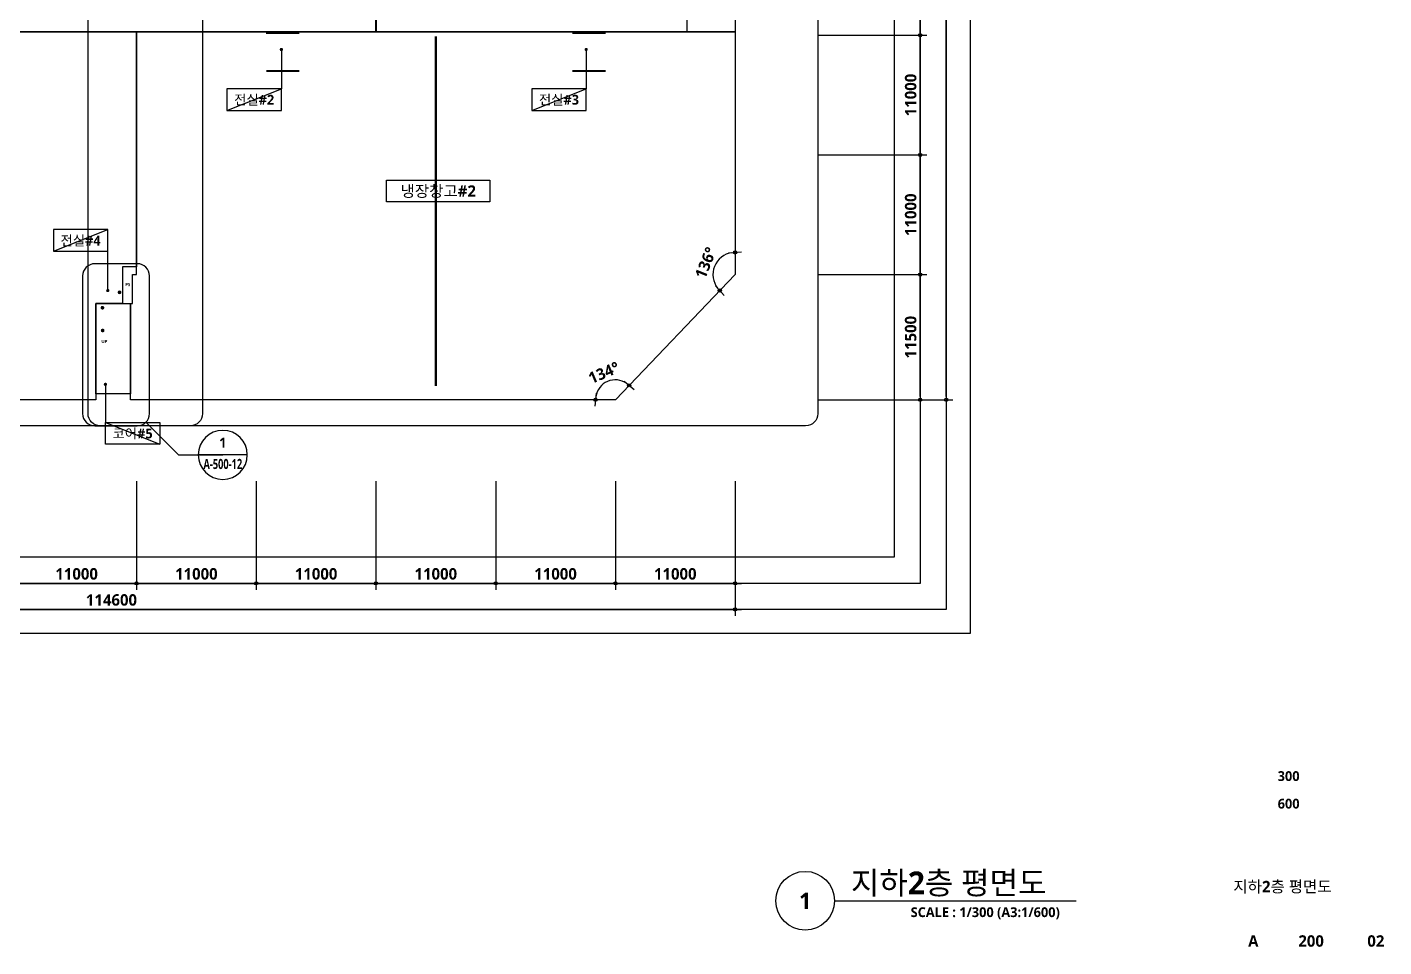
# Model space of a CAD drawing. Header units: millimetres. Extents: x 262941 to 188694772, y -170559 to 426415924.
# Drawn here: x 369335 to 493984, y -170559 to -86043 of the extents above; entities that cross this region are included whole.
import ezdxf
from ezdxf.enums import TextEntityAlignment as Align

# ---------------------------------------------------------------- set-up
doc = ezdxf.new("R2010")
doc.units = ezdxf.units.MM
doc.header["$LTSCALE"] = 400
doc.header["$MEASUREMENT"] = 0
doc.header["$PDSIZE"] = -10
doc.layers.get('0').update_dxf_attribs({"linetype": 'CONTINUOUS'})
doc.layers.get('Defpoints').update_dxf_attribs({"color": 153, "linetype": 'CONTINUOUS'})
for name, color, linetype in [('A-ANNO-GRA1', 7, 'CONTINUOUS'), ('A-ANNO-TEXT1', 7, 'CONTINUOUS'), ('A-ANNO-TEXT2', 3, 'CONTINUOUS'), ('A-ANNO-TITL', 7, 'CONTINUOUS'), ('A-FLOR-MARK-ARCH', 1, 'CONTINUOUS'), ('A-ST-AXIS-DIM', 7, 'CONTINUOUS'), ('AA-MKXS', 3, 'CONTINUOUS'), ('AA-MKXX', 3, 'CONTINUOUS'), ('AA-XXXX-TXT1', 2, 'CONTINUOUS'), ('heb', 240, 'CONTINUOUS')]:
    doc.layers.add(name, color=color, linetype=linetype)
doc.layers.add('Defpoint', color=161, linetype='CONTINUOUS', plot=False)
doc.layers.add('면적', color=210, linetype='CONTINUOUS', plot=False)
doc.styles.add('2020음성 1차', font='')
doc.styles.add('SAMOO', font='romans.shx', dxfattribs={"bigfont": 'whgtxt.shx'})
doc.styles.add('SH_대대리576', font='')
doc.styles.add('SH_진천_나눔', font='')
doc.styles.get('2020음성 1차').set_extended_font_data('NanumGothic', bold=True)
doc.styles.get('SH_대대리576').set_extended_font_data('NanumGothic', bold=True)
doc.styles.get('SH_진천_나눔').set_extended_font_data('NanumGothic', bold=True)
doc.dimstyles.new('SHP 600', dxfattribs={"dimscale": 300, "dimtxt": 3.5, "dimasz": 1, "dimexe": 2, "dimexo": 2, "dimgap": 1, "dimtad": 1, "dimdec": 0, "dimzin": 0, "dimdsep": 46, "dimtxsty": 'SH_대대리576', "dimblk": 'DIMDOT', "dimcen": 0.09, "dimclrt": 3, "dimadec": 0, "dimazin": 1, "dimtfac": 1, "dimtdec": 0, "dimtix": 1, "dimtmove": 2, "dimatfit": 0, "dimldrblk": 'DIMDOT', "dimfxl": 1, "dimtolj": 1, "dimtzin": 0, "dimarcsym": 0})

# ---------------------------------------------------------------- blocks, each defined once
blk = doc.blocks.new('DIMDOT')
at = {"color": 0}
blk.add_line((-2, 0), (2, 0), dxfattribs=at)
for radius in [0.5, 0.25]:
    blk.add_circle((0, 0), radius, dxfattribs=at)
blk = doc.blocks.new('*D259')
at = {"layer": 'A-ST-AXIS-DIM', "color": 0, "lineweight": -2, "transparency": 16777216}
for p, q in [((441982, -75784), (451982, -75784)), ((451382, -86484), (451382, -76084)), ((441982, -86784), (451982, -86784))]:
    blk.add_line(p, q, dxfattribs=at)
at = {"layer": 'Defpoints', "color": 0, "transparency": 16777216}
for p in [(441382, -75784), (451382, -75784), (441382, -86784)]:
    blk.add_point(p, dxfattribs=at)
at = {"layer": 'A-ST-AXIS-DIM', "color": 0, "lineweight": -2, "transparency": 16777216, "xscale": 300, "yscale": 300, "zscale": 300}
for p, rotation in [((451382, -75784), 90), ((451382, -86784), 270)]:
    blk.add_blockref('DIMDOT', p, dxfattribs=dict(at, rotation=rotation))
at = {"layer": 'A-ST-AXIS-DIM', "color": 3, "transparency": 16777216, "insert": (450515, -81284), "char_height": 1050, "attachment_point": 5, "rotation": 90, "style": 'SH_대대리576'}
blk.add_mtext('\\A1;11000', dxfattribs=at)
blk = doc.blocks.new('*D260')
at = {"layer": 'A-ST-AXIS-DIM', "color": 0, "lineweight": -2, "transparency": 16777216}
for p, q in [((441982, -86784), (451982, -86784)), ((451382, -97484), (451382, -87084)), ((441982, -97784), (451982, -97784))]:
    blk.add_line(p, q, dxfattribs=at)
at = {"layer": 'Defpoints', "color": 0, "transparency": 16777216}
for p in [(441382, -86784), (451382, -86784), (441382, -97784)]:
    blk.add_point(p, dxfattribs=at)
at = {"layer": 'A-ST-AXIS-DIM', "color": 0, "lineweight": -2, "transparency": 16777216, "xscale": 300, "yscale": 300, "zscale": 300}
for p, rotation in [((451382, -86784), 90), ((451382, -97784), 270)]:
    blk.add_blockref('DIMDOT', p, dxfattribs=dict(at, rotation=rotation))
at = {"layer": 'A-ST-AXIS-DIM', "color": 3, "transparency": 16777216, "insert": (450515, -92284), "char_height": 1050, "attachment_point": 5, "rotation": 90, "style": 'SH_대대리576'}
blk.add_mtext('\\A1;11000', dxfattribs=at)
blk = doc.blocks.new('*D261')
at = {"layer": 'A-ST-AXIS-DIM', "color": 0, "lineweight": -2, "transparency": 16777216}
for p, q in [((441982, -97784), (451982, -97784)), ((451382, -108484), (451382, -98084)), ((441982, -108784), (451982, -108784))]:
    blk.add_line(p, q, dxfattribs=at)
at = {"layer": 'Defpoints', "color": 0, "transparency": 16777216}
for p in [(441382, -97784), (451382, -97784), (441382, -108784)]:
    blk.add_point(p, dxfattribs=at)
at = {"layer": 'A-ST-AXIS-DIM', "color": 0, "lineweight": -2, "transparency": 16777216, "xscale": 300, "yscale": 300, "zscale": 300}
for p, rotation in [((451382, -97784), 90), ((451382, -108784), 270)]:
    blk.add_blockref('DIMDOT', p, dxfattribs=dict(at, rotation=rotation))
at = {"layer": 'A-ST-AXIS-DIM', "color": 3, "transparency": 16777216, "insert": (450515, -103284), "char_height": 1050, "attachment_point": 5, "rotation": 90, "style": 'SH_대대리576'}
blk.add_mtext('\\A1;11000', dxfattribs=at)
blk = doc.blocks.new('*D262')
at = {"layer": 'A-ST-AXIS-DIM', "color": 0, "lineweight": -2, "transparency": 16777216}
for p, q in [((441982, -108784), (451982, -108784)), ((451382, -119984), (451382, -109084)), ((441982, -120284), (451982, -120284))]:
    blk.add_line(p, q, dxfattribs=at)
at = {"layer": 'Defpoints', "color": 0, "transparency": 16777216}
for p in [(441382, -108784), (451382, -108784), (441382, -120284)]:
    blk.add_point(p, dxfattribs=at)
at = {"layer": 'A-ST-AXIS-DIM', "color": 0, "lineweight": -2, "transparency": 16777216, "xscale": 300, "yscale": 300, "zscale": 300}
for p, rotation in [((451382, -108784), 90), ((451382, -120284), 270)]:
    blk.add_blockref('DIMDOT', p, dxfattribs=dict(at, rotation=rotation))
at = {"layer": 'A-ST-AXIS-DIM', "color": 3, "transparency": 16777216, "insert": (450513, -114534), "char_height": 1050, "attachment_point": 5, "rotation": 90, "style": 'SH_대대리576'}
blk.add_mtext('\\A1;11500', dxfattribs=at)
blk = doc.blocks.new('*D263')
at = {"layer": 'A-ST-AXIS-DIM', "color": 0, "lineweight": -2, "transparency": 16777216}
for p, q in [((441982, -35484), (454382, -35484)), ((453782, -119984), (453782, -35784)), ((441982, -120284), (454382, -120284))]:
    blk.add_line(p, q, dxfattribs=at)
at = {"layer": 'Defpoints', "color": 0, "transparency": 16777216}
for p in [(441382, -35484), (453782, -35484), (441382, -120284)]:
    blk.add_point(p, dxfattribs=at)
at = {"layer": 'A-ST-AXIS-DIM', "color": 0, "lineweight": -2, "transparency": 16777216, "xscale": 300, "yscale": 300, "zscale": 300}
for p, rotation in [((453782, -35484), 90), ((453782, -120284), 270)]:
    blk.add_blockref('DIMDOT', p, dxfattribs=dict(at, rotation=rotation))
at = {"layer": 'A-ST-AXIS-DIM', "color": 3, "transparency": 16777216, "insert": (452911, -77884), "char_height": 1050, "attachment_point": 5, "rotation": 90, "style": 'SH_대대리576'}
blk.add_mtext('\\A1;84800', dxfattribs=at)
blk = doc.blocks.new('*D268')
at = {"layer": 'A-ST-AXIS-DIM', "color": 0, "lineweight": -2, "transparency": 16777216}
for p, q in [((368382, -127755), (368382, -137755)), ((379382, -127755), (379382, -137755)), ((368682, -137155), (379082, -137155))]:
    blk.add_line(p, q, dxfattribs=at)
at = {"layer": 'Defpoints', "color": 0, "transparency": 16777216}
for p in [(368382, -127155), (379382, -127155), (379382, -137155)]:
    blk.add_point(p, dxfattribs=at)
at = {"layer": 'A-ST-AXIS-DIM', "color": 0, "lineweight": -2, "transparency": 16777216, "xscale": 300, "yscale": 300, "zscale": 300, "rotation": 180}
blk.add_blockref('DIMDOT', (368382, -137155), dxfattribs=at)
at = {"layer": 'A-ST-AXIS-DIM', "color": 0, "lineweight": -2, "transparency": 16777216, "xscale": 300, "yscale": 300, "zscale": 300}
blk.add_blockref('DIMDOT', (379382, -137155), dxfattribs=at)
at = {"layer": 'A-ST-AXIS-DIM', "color": 3, "transparency": 16777216, "insert": (373882, -136288), "char_height": 1050, "attachment_point": 5, "style": 'SH_대대리576'}
blk.add_mtext('\\A1;11000', dxfattribs=at)
blk = doc.blocks.new('*D269')
at = {"layer": 'A-ST-AXIS-DIM', "color": 0, "lineweight": -2, "transparency": 16777216}
for p, q in [((379382, -127755), (379382, -137755)), ((390382, -127755), (390382, -137755)), ((379682, -137155), (390082, -137155))]:
    blk.add_line(p, q, dxfattribs=at)
at = {"layer": 'Defpoints', "color": 0, "transparency": 16777216}
for p in [(379382, -127155), (390382, -127155), (390382, -137155)]:
    blk.add_point(p, dxfattribs=at)
at = {"layer": 'A-ST-AXIS-DIM', "color": 0, "lineweight": -2, "transparency": 16777216, "xscale": 300, "yscale": 300, "zscale": 300, "rotation": 180}
blk.add_blockref('DIMDOT', (379382, -137155), dxfattribs=at)
at = {"layer": 'A-ST-AXIS-DIM', "color": 0, "lineweight": -2, "transparency": 16777216, "xscale": 300, "yscale": 300, "zscale": 300}
blk.add_blockref('DIMDOT', (390382, -137155), dxfattribs=at)
at = {"layer": 'A-ST-AXIS-DIM', "color": 3, "transparency": 16777216, "insert": (384882, -136288), "char_height": 1050, "attachment_point": 5, "style": 'SH_대대리576'}
blk.add_mtext('\\A1;11000', dxfattribs=at)
blk = doc.blocks.new('*D270')
at = {"layer": 'A-ST-AXIS-DIM', "color": 0, "lineweight": -2, "transparency": 16777216}
for p, q in [((390382, -127755), (390382, -137755)), ((401382, -127755), (401382, -137755)), ((390682, -137155), (401082, -137155))]:
    blk.add_line(p, q, dxfattribs=at)
at = {"layer": 'Defpoints', "color": 0, "transparency": 16777216}
for p in [(390382, -127155), (401382, -127155), (401382, -137155)]:
    blk.add_point(p, dxfattribs=at)
at = {"layer": 'A-ST-AXIS-DIM', "color": 0, "lineweight": -2, "transparency": 16777216, "xscale": 300, "yscale": 300, "zscale": 300, "rotation": 180}
blk.add_blockref('DIMDOT', (390382, -137155), dxfattribs=at)
at = {"layer": 'A-ST-AXIS-DIM', "color": 0, "lineweight": -2, "transparency": 16777216, "xscale": 300, "yscale": 300, "zscale": 300}
blk.add_blockref('DIMDOT', (401382, -137155), dxfattribs=at)
at = {"layer": 'A-ST-AXIS-DIM', "color": 3, "transparency": 16777216, "insert": (395882, -136288), "char_height": 1050, "attachment_point": 5, "style": 'SH_대대리576'}
blk.add_mtext('\\A1;11000', dxfattribs=at)
blk = doc.blocks.new('*D271')
at = {"layer": 'A-ST-AXIS-DIM', "color": 0, "lineweight": -2, "transparency": 16777216}
for p, q in [((401382, -127755), (401382, -137755)), ((412382, -127755), (412382, -137755)), ((401682, -137155), (412082, -137155))]:
    blk.add_line(p, q, dxfattribs=at)
at = {"layer": 'Defpoints', "color": 0, "transparency": 16777216}
for p in [(401382, -127155), (412382, -127155), (412382, -137155)]:
    blk.add_point(p, dxfattribs=at)
at = {"layer": 'A-ST-AXIS-DIM', "color": 0, "lineweight": -2, "transparency": 16777216, "xscale": 300, "yscale": 300, "zscale": 300, "rotation": 180}
blk.add_blockref('DIMDOT', (401382, -137155), dxfattribs=at)
at = {"layer": 'A-ST-AXIS-DIM', "color": 0, "lineweight": -2, "transparency": 16777216, "xscale": 300, "yscale": 300, "zscale": 300}
blk.add_blockref('DIMDOT', (412382, -137155), dxfattribs=at)
at = {"layer": 'A-ST-AXIS-DIM', "color": 3, "transparency": 16777216, "insert": (406882, -136288), "char_height": 1050, "attachment_point": 5, "style": 'SH_대대리576'}
blk.add_mtext('\\A1;11000', dxfattribs=at)
blk = doc.blocks.new('*D272')
at = {"layer": 'A-ST-AXIS-DIM', "color": 0, "lineweight": -2, "transparency": 16777216}
for p, q in [((412382, -127755), (412382, -137755)), ((423382, -127755), (423382, -137755)), ((412682, -137155), (423082, -137155))]:
    blk.add_line(p, q, dxfattribs=at)
at = {"layer": 'Defpoints', "color": 0, "transparency": 16777216}
for p in [(412382, -127155), (423382, -127155), (423382, -137155)]:
    blk.add_point(p, dxfattribs=at)
at = {"layer": 'A-ST-AXIS-DIM', "color": 0, "lineweight": -2, "transparency": 16777216, "xscale": 300, "yscale": 300, "zscale": 300, "rotation": 180}
blk.add_blockref('DIMDOT', (412382, -137155), dxfattribs=at)
at = {"layer": 'A-ST-AXIS-DIM', "color": 0, "lineweight": -2, "transparency": 16777216, "xscale": 300, "yscale": 300, "zscale": 300}
blk.add_blockref('DIMDOT', (423382, -137155), dxfattribs=at)
at = {"layer": 'A-ST-AXIS-DIM', "color": 3, "transparency": 16777216, "insert": (417882, -136288), "char_height": 1050, "attachment_point": 5, "style": 'SH_대대리576'}
blk.add_mtext('\\A1;11000', dxfattribs=at)
blk = doc.blocks.new('*D273')
at = {"layer": 'A-ST-AXIS-DIM', "color": 0, "lineweight": -2, "transparency": 16777216}
for p, q in [((423382, -127755), (423382, -137755)), ((434382, -127755), (434382, -137755)), ((423682, -137155), (434082, -137155))]:
    blk.add_line(p, q, dxfattribs=at)
at = {"layer": 'Defpoints', "color": 0, "transparency": 16777216}
for p in [(423382, -127155), (434382, -127155), (434382, -137155)]:
    blk.add_point(p, dxfattribs=at)
at = {"layer": 'A-ST-AXIS-DIM', "color": 0, "lineweight": -2, "transparency": 16777216, "xscale": 300, "yscale": 300, "zscale": 300, "rotation": 180}
blk.add_blockref('DIMDOT', (423382, -137155), dxfattribs=at)
at = {"layer": 'A-ST-AXIS-DIM', "color": 0, "lineweight": -2, "transparency": 16777216, "xscale": 300, "yscale": 300, "zscale": 300}
blk.add_blockref('DIMDOT', (434382, -137155), dxfattribs=at)
at = {"layer": 'A-ST-AXIS-DIM', "color": 3, "transparency": 16777216, "insert": (428882, -136288), "char_height": 1050, "attachment_point": 5, "style": 'SH_대대리576'}
blk.add_mtext('\\A1;11000', dxfattribs=at)
blk = doc.blocks.new('*D274')
at = {"layer": 'A-ST-AXIS-DIM', "color": 0, "lineweight": -2, "transparency": 16777216}
blk.add_arc((423382, -120284), 1829, 55.67995, 170.59308, dxfattribs=at)
at = {"layer": 'Defpoints', "color": 0, "transparency": 16777216}
for p in [(434382, -108784), (423355, -118455), (412382, -120284, 103000), (423382, -120284), (423382, -120284)]:
    blk.add_point(p, dxfattribs=at)
at = {"layer": 'A-ST-AXIS-DIM', "color": 0, "lineweight": -2, "transparency": 16777216, "xscale": 300, "yscale": 300, "zscale": 300}
for p, rotation in [((424646, -118962), 320.9764875871198), ((421553, -120284), 265.2965424328981)]:
    blk.add_blockref('DIMDOT', p, dxfattribs=dict(at, rotation=rotation))
at = {"layer": 'A-ST-AXIS-DIM', "color": 3, "transparency": 16777216, "insert": (422321, -117800), "char_height": 1050, "attachment_point": 5, "rotation": 23.13652, "style": 'SH_대대리576'}
blk.add_mtext('\\A1;134°', dxfattribs=at)
blk = doc.blocks.new('*D275')
at = {"layer": 'A-ST-AXIS-DIM', "color": 0, "lineweight": -2, "transparency": 16777216}
blk.add_arc((434382, -108784), 2037, 98.44788, 217.82515, dxfattribs=at)
at = {"layer": 'Defpoints', "color": 0, "transparency": 16777216}
for p in [(434382, -86484), (432931, -107354), (434382, -108784), (434382, -108784), (423382, -120284, 103000)]:
    blk.add_point(p, dxfattribs=at)
at = {"layer": 'A-ST-AXIS-DIM', "color": 0, "lineweight": -2, "transparency": 16777216, "xscale": 300, "yscale": 300, "zscale": 300}
for p, rotation in [((434382, -106747), 4.223939572343951), ((432974, -110255), 312.0490904476741)]:
    blk.add_blockref('DIMDOT', p, dxfattribs=dict(at, rotation=rotation))
at = {"layer": 'A-ST-AXIS-DIM', "color": 3, "transparency": 16777216, "insert": (431683, -107701), "char_height": 1050, "attachment_point": 5, "rotation": 68.13652, "style": 'SH_대대리576'}
blk.add_mtext('\\A1;136°', dxfattribs=at)
blk = doc.blocks.new('*D276')
at = {"layer": 'A-ST-AXIS-DIM', "color": 0, "lineweight": -2, "transparency": 16777216}
for p, q in [((319782, -127755), (319782, -140155)), ((434382, -127755), (434382, -140155)), ((320082, -139555), (434082, -139555))]:
    blk.add_line(p, q, dxfattribs=at)
at = {"layer": 'Defpoints', "color": 0, "transparency": 16777216}
for p in [(319782, -127155), (434382, -127155), (434382, -139555)]:
    blk.add_point(p, dxfattribs=at)
at = {"layer": 'A-ST-AXIS-DIM', "color": 0, "lineweight": -2, "transparency": 16777216, "xscale": 300, "yscale": 300, "zscale": 300, "rotation": 180}
blk.add_blockref('DIMDOT', (319782, -139555), dxfattribs=at)
at = {"layer": 'A-ST-AXIS-DIM', "color": 0, "lineweight": -2, "transparency": 16777216, "xscale": 300, "yscale": 300, "zscale": 300}
blk.add_blockref('DIMDOT', (434382, -139555), dxfattribs=at)
at = {"layer": 'A-ST-AXIS-DIM', "color": 3, "transparency": 16777216, "insert": (377082, -138685), "char_height": 1050, "attachment_point": 5, "style": 'SH_대대리576'}
blk.add_mtext('\\A1;114600', dxfattribs=at)
blk = doc.blocks.new('*U170')
at = {"layer": 'A-ANNO-TITL'}
blk.add_line((0, 0), (3700, 0), dxfattribs=at)
blk.add_circle((-450, 0), 450, dxfattribs=at)
at = {"layer": 'AA-XXXX-TXT1', "style": 'SH_대대리576'}
blk.add_attdef('DWG.TITLE', (250, 100), '', height=350, dxfattribs=at)
at = {"layer": 'AA-XXXX-TXT1', "color": 7, "style": 'SH_대대리576'}
blk.add_attdef('NO1', text='', height=300, dxfattribs=at).set_placement((-450, 0), align=Align.MIDDLE)
at = {"layer": 'AA-XXXX-TXT1', "style": 'SH_대대리576'}
blk.add_attdef('SCALE', text='', height=150, dxfattribs=at).set_placement((3450, -100), align=Align.TOP_RIGHT)
blk = doc.blocks.new('*U168')
at = {"layer": 'AA-MKXS', "color": 3, "linetype": 'Continuous', "ltscale": 5}
blk.add_line((-5.999976, 0), (5.999976, 0), dxfattribs=at)
blk.add_circle((0, 0), 5.999976, dxfattribs=at)
at = {"layer": 'AA-MKXS', "style": 'SAMOO', "width": 0.85}
blk.add_attdef('ViewNUM', text='', height=2.5, dxfattribs=at).set_placement((0, 1), align=Align.BOTTOM_CENTER)
blk.add_attdef('SheetNUM', text='', height=2.5, dxfattribs=at).set_placement((0, -1), align=Align.TOP_CENTER)
blk = doc.blocks.new('G$C67953E58')
at = {"layer": '면적'}
for points in [[(95200, 72300), (54600, 72300), (54600, 84800), (48600, 84800), (0, 84800), (0, 46000), (1300, 46000), (1800, 46000), (13000, 46000), (13000, 40100), (15100, 40100), (15100, 48150), (16150, 48150), (16150, 50250), (16150, 56700), (19350, 56700), (19350, 56700), (19350, 57000), (55850, 57000), (55850, 56700), (55850, 56700), (59100, 56700), (59100, 57000), (95200, 57000)], [(16150, 56700), (19350, 56700), (19350, 50250), (16150, 50250)], [(19350, 56700), (19350, 51920), (22000, 51920), (22000, 45000), (53200, 45000), (53200, 51920), (55850, 51920), (55850, 56700), (55850, 56700), (55850, 57000), (19350, 57000), (19350, 56700)], [(55850, 56700), (59050, 56700), (59050, 50250), (55850, 50250)], [(59100, 57000), (59100, 56700), (59050, 56700), (59050, 48025), (60100, 48025), (60100, 45000), (108200, 45000), (108200, 51920), (110850, 51920), (110850, 56450), (110850, 56450), (110850, 57000)], [(110850, 56450), (114050, 56450), (114050, 50250), (110850, 50250)], [(17570, 42890), (17570, 44250), (19350, 44250), (19350, 51920), (22000, 51920), (22000, 45000), (22000, 45000), (22000, 42890), (19350, 42890), (19350, 42890)], [(53200, 45025), (55850, 45025), (55850, 51920), (53200, 51920)], [(110850, 45025), (108200, 45025), (108200, 51920), (110850, 51920)], [(19350, 48150), (16150, 48150), (16150, 50250), (19350, 50250)], [(55850, 50250), (59050, 50250), (59050, 48150), (55850, 48150)], [(110850, 50250), (114050, 50250), (114050, 48150), (110850, 48150)], [(15100, 48150), (19350, 48150), (19350, 45000), (17570, 45000), (17570, 42890), (19350, 42890), (19350, 39090), (15100, 39090)], [(55850, 48150), (55850, 45025), (60100, 45025), (60100, 48025), (59050, 48025), (59050, 48150)], [(110850, 48150), (114600, 48150), (114600, 45025), (110850, 45025)], [(0, 40100), (0, 34000), (5100, 34000), (5100, 40100), (13000, 40100), (13000, 46000), (1800, 46000), (1800, 40100)], [(17570, 45000), (19350, 45000), (19350, 44250), (17570, 44250)], [(19350, 33800), (19350, 42890), (22000, 42890), (22000, 45000), (53200, 45000), (53200, 45025), (60100, 45025), (60100, 45000), (108200, 45000), (108200, 45025), (114600, 45025), (114600, 33800)], [(110200, 45025), (114600, 45025), (114600, 33800), (110200, 33800)], [(5100, 40100), (15100, 40100), (15100, 37200), (5100, 37200)], [(15100, 39090), (19350, 39090), (19350, 33800), (15100, 33800)], [(0, 34000), (0, 21700), (5100, 21700), (5100, 20400), (7300, 20400), (7300, 37200), (5100, 37200), (5100, 34000), (0, 34000)], [(7700, 17200), (7700, 20200), (7300, 20200), (7300, 37200), (15100, 37200), (15100, 17200)], [(15100, 33800), (59600, 33800), (59600, 12200), (58300, 12200), (58300, 8850), (55850, 8850), (55850, 0), (19350, 0), (19350, 10950), (15600, 10950), (15600, 11500), (15100, 11500)], [(59600, 33800), (114600, 33800), (114600, 11500), (103600, 0), (59050, 0), (59050, 8850), (59225, 8850), (59225, 11500), (59600, 11500)], [(7700, 17200), (15100, 17200), (15100, 11600), (7700, 11600), (7700, 17200)], [(58300, 8850), (59225, 8850), (59225, 11500), (59600, 11500), (59600, 12200), (58300, 12200)], [(18400, 10950), (16150, 10950), (16150, 550), (19350, 550), (19350, 6750), (18400, 6750)], [(59050, 550), (55850, 550), (55850, 8850), (59050, 8850)]]:
    blk.add_lwpolyline(points, close=True, dxfattribs=at)
blk.add_lwpolyline([(54600, 72300), (15600, 72300), (15600, 57000), (16150, 57000), (16150, 56700)], dxfattribs=at)

msp = doc.modelspace()

# ---------------------------------------------------------------- linework, layer by layer
at = {"layer": 'A-ANNO-GRA1', "const_width": 150, "elevation": 103000}
for points in [[(392694, -88020.9, -1), (392694, -88170.9, -1)], [(420697.2, -88020.9, -1), (420697.2, -88170.9, -1)], [(376745.1, -110322.1, 1), (376745.1, -110172.1, 1)], [(376451.5, -118869.5, 1), (376601.5, -118869.5, 1)]]:
    msp.add_lwpolyline(points, format="xyb", close=True, dxfattribs=at)
at = {"layer": 'A-ANNO-GRA1', "elevation": 103000}
for points in [[(392694, -88095.9), (392694, -91698.9)], [(420697.2, -88095.9), (420697.2, -91698.9)], [(376745.1, -110247.1), (376745.1, -106644.1)], [(376526.5, -118869.5), (376526.5, -122376.7)]]:
    msp.add_lwpolyline(points, dxfattribs=at)
for points in [[(392694, -91698.9), (387694, -91698.9), (387694, -93698.9), (392694, -93698.9)], [(420697.2, -91698.9), (415697.2, -91698.9), (415697.2, -93698.9), (420697.2, -93698.9)], [(402348.8, -100092.9), (411848.8, -100092.9), (411848.8, -102092.9), (402348.8, -102092.9)], [(376745.1, -104644.1), (371745.1, -104644.1), (371745.1, -106644.1), (376745.1, -106644.1)], [(381526.5, -124376.7), (376526.5, -124376.7), (376526.5, -122376.7), (381526.5, -122376.7)]]:
    msp.add_lwpolyline(points, close=True, dxfattribs=at)
at = {"layer": 'A-FLOR-MARK-ARCH', "const_width": 168.8, "elevation": 103000}
for points in [[(377740.4, -110413.3, 1), (377909.2, -110413.3, 1)], [(376168.5, -111829.1, 1), (376337.3, -111829.1, 1)], [(376189.3, -113920.8, 1), (376358.1, -113920.8, 1)]]:
    msp.add_lwpolyline(points, format="xyb", close=True, dxfattribs=at)
at = {"layer": 'AA-MKXX', "elevation": 103000}
for points in [[(384316.8, -33083.7, -0.41421356), (385441.8, -34208.7), (385441.8, -121558.7, -0.41421356), (384316.8, -122683.7), (318506.8, -122683.7, -0.41421356), (317381.8, -121558.7), (317381.8, -34208.7, -0.41421356), (318506.8, -33083.7)], [(440856.8, -33083.7, -0.41421356), (441981.8, -34208.7), (441981.8, -121558.7, -0.41421356), (440856.8, -122683.7), (376056.8, -122683.7, -0.41421356), (374931.8, -121558.7), (374931.8, -34208.7, -0.41421356), (376056.8, -33083.7)], [(379456.8, -122683.7, 0.41421356), (380581.8, -121558.7), (380581.8, -108908.7, 0.41421356), (379456.8, -107783.7), (375556.8, -107783.7, 0.41421356), (374431.8, -108908.7), (374431.8, -121558.7, 0.41421356), (375556.8, -122683.7)]]:
    msp.add_lwpolyline(points, format="xyb", close=True, dxfattribs=at)
at = {"layer": 'AA-MKXX', "lineweight": -2, "elevation": 103000}
msp.add_lwpolyline([(380252.3, -122354.2), (383245.3, -125347.1), (387313.5, -125347.1)], dxfattribs=at)
at = {"layer": 'Defpoint'}
for p, q in [((387694, -93698.9, 103000), (392694, -91698.9, 103000)), ((415697.2, -93698.9, 103000), (420697.2, -91698.9, 103000)), ((371745.1, -106644.1, 103000), (376745.1, -104644.1, 103000)), ((376526.5, -122376.7, 103000), (381526.5, -124376.7, 103000))]:
    msp.add_line(p, q, dxfattribs=at)
at = {"layer": 'Defpoint', "elevation": 103000}
for points in [[(455981.8, -141755.1), (284781.8, -141755.1), (284781.8, -13183.7), (455981.8, -13183.7)], [(453781.8, -139555.1), (286981.8, -139555.1), (286981.8, -15383.7), (453781.8, -15383.7)], [(451381.8, -137155.1), (289381.8, -137155.1), (289381.8, -17783.7), (451381.8, -17783.7)], [(448981.8, -134755.1), (291781.8, -134755.1), (291781.8, -20183.7), (448981.8, -20183.7)]]:
    msp.add_lwpolyline(points, close=True, dxfattribs=at)
at = {"layer": 'heb', "const_width": 200}
for points, elevation in [([(401381.8, -76287.7), (401381.8, -86454.7)], 206000), ([(391280.8, -86579.7), (394340.8, -86579.7)], 103000), ([(406881.8, -86879.7), (406881.8, -119033.7)], 206000), ([(419422.8, -86577), (422482.8, -86579.7)], 103000), ([(391310.8, -90079.7), (394340.8, -90079.7)], 103000), ([(419422.8, -90079.7), (422482.8, -90079.7)], 103000)]:
    msp.add_lwpolyline(points, dxfattribs=dict(at, elevation=elevation))

# ---------------------------------------------------------------- block references
msp.add_blockref('G$C67953E58', (319781.8, -120283.7, 103000))
ref = msp.add_blockref('*U168', (387313.5, -125347.1, 103000), dxfattribs=dict(xscale=-375.0015000059622, yscale=375.0015000059622, zscale=375.0015000059622))
ref.add_attrib('SheetNUM', 'A-500-12', dxfattribs={"layer": 'AA-MKXS', "height": 930, "style": '2020음성 1차', "width": 0.7}).set_placement((387313.5, -125722.1, 103000), align=Align.TOP_CENTER)
ref.add_attrib('ViewNUM', '1', dxfattribs={"layer": 'AA-MKXS', "height": 930, "style": '2020음성 1차'}).set_placement((387313.5, -124972.1, 103000), align=Align.BOTTOM_CENTER)
ref = msp.add_blockref('*U170', (443518.2, -166322.1, 103000), dxfattribs=dict(xscale=6, yscale=6, zscale=6))
ref.add_attrib('SCALE', 'SCALE : 1/300 (A3:1/600)', dxfattribs={"layer": 'A-ANNO-TITL', "height": 900, "style": 'SH_대대리576'}).set_placement((464218.4, -166922.1, 103000), align=Align.TOP_RIGHT)
ref.add_attrib('DWG.TITLE', '지하2층 평면도', (445018.2, -165722.1, 103000), dxfattribs={"layer": 'A-ANNO-TITL', "height": 2087.45, "style": 'SH_대대리576'})
ref.add_attrib('NO1', '1', dxfattribs={"layer": 'A-ANNO-TITL', "color": 7, "height": 1500, "style": 'SH_대대리576'}).set_placement((440818.2, -166322.1, 103000), align=Align.MIDDLE)

# ---------------------------------------------------------------- texts
at = {"layer": 'A-ANNO-TEXT1', "style": 'SH_진천_나눔'}
for s, p in [('PS', (378581.8, -109696.2, 103000)), ('UP', (376431.8, -114933.7, 103000))]:
    msp.add_text(s, height=300, dxfattribs=at).set_placement(p, align=Align.MIDDLE)
at = {"layer": 'A-ANNO-TEXT2'}
for s, height, style, p in [('전실#2', 900, 'SH_진천_나눔', (390194, -92698.9, 103000)), ('전실#3', 900, 'SH_진천_나눔', (418197.2, -92698.9, 103000)), ('냉장창고#2', 1050, 'SH_진천_나눔', (407098.8, -101092.9, 103000)), ('전실#4', 900, 'SH_진천_나눔', (374245.1, -105644.1, 103000)), ('코어#5', 900, 'SH_대대리576', (379026.5, -123376.7, 103000))]:
    msp.add_text(s, height=height, dxfattribs=dict(at, style=style)).set_placement(p, align=Align.MIDDLE)
at = {"layer": 'A-ANNO-TITL', "style": 'SH_대대리576'}
for s, height, p in [('300', 900, (485235.5, -154866.6, 103000)), ('600', 900, (485235.5, -157399.8, 103000)), ('지하2층 평면도', 1050, (484670.3, -165008.2, 103000)), ('A', 1050, (481987.6, -170018.7, 103000)), ('200', 1050, (487300.8, -170018.7, 103000)), ('02', 1050, (493247.3, -170018.7, 103000))]:
    msp.add_text(s, height=height, dxfattribs=at).set_placement(p, align=Align.MIDDLE)

# ---------------------------------------------------------------- dimensions: what is measured, and where the dimension line sits
at = {"layer": 'A-ST-AXIS-DIM'}
for base, p1, p2, angle, picture, middle in [((453781.8, -35483.7, 103000), (441381.8, -120283.7, 103000), (441381.8, -35483.7, 103000), 270, '*D263', (452911.4, -77883.7, 103000)), ((451381.8, -75783.7, 103000), (441381.8, -86783.7, 103000), (441381.8, -75783.7, 103000), 270, '*D259', (450515.1, -81283.7, 103000)), ((451381.8, -86783.7, 103000), (441381.8, -97783.7, 103000), (441381.8, -86783.7, 103000), 270, '*D260', (450515.1, -92283.7, 103000)), ((451381.8, -97783.7, 103000), (441381.8, -108783.7, 103000), (441381.8, -97783.7, 103000), 270, '*D261', (450515.1, -103283.7, 103000)), ((451381.8, -108783.7, 103000), (441381.8, -120283.7, 103000), (441381.8, -108783.7, 103000), 270, '*D262', (450512.9, -114533.7, 103000)), ((434381.8, -139555.1, 103000), (319781.8, -127155.1, 103000), (434381.8, -127155.1, 103000), 180, '*D276', (377081.8, -138684.7, 103000)), ((379381.8, -137155.1, 103000), (368381.8, -127155.1, 103000), (379381.8, -127155.1, 103000), 180, '*D268', (373881.8, -136288.4, 103000)), ((390381.8, -137155.1, 103000), (379381.8, -127155.1, 103000), (390381.8, -127155.1, 103000), 180, '*D269', (384881.8, -136288.4, 103000)), ((401381.8, -137155.1, 103000), (390381.8, -127155.1, 103000), (401381.8, -127155.1, 103000), 180, '*D270', (395881.8, -136288.4, 103000)), ((412381.8, -137155.1, 103000), (401381.8, -127155.1, 103000), (412381.8, -127155.1, 103000), 180, '*D271', (406881.8, -136288.4, 103000)), ((423381.8, -137155.1, 103000), (412381.8, -127155.1, 103000), (423381.8, -127155.1, 103000), 180, '*D272', (417881.8, -136288.4, 103000)), ((434381.8, -137155.1, 103000), (423381.8, -127155.1, 103000), (434381.8, -127155.1, 103000), 180, '*D273', (428881.8, -136288.4, 103000))]:
    dim = msp.add_linear_dim(base=base, p1=p1, p2=p2, angle=angle, dimstyle='SHP 600', dxfattribs=at)
    dim.commit()
    dim.dimension.update_dxf_attribs({"geometry": picture, "text_midpoint": middle})
for base, line1, line2, picture, middle in [((432931.2, -107354.3), ((434381.8, -108783.7, 103000), (434381.8, -86483.7, 103000)), ((423381.8, -120283.7, 206000), (434381.8, -108783.7, 103000)), '*D275', (431683.3, -107700.8, 103000)), ((423354.7, -118454.6), ((423381.8, -120283.7, 103000), (434381.8, -108783.7, 103000)), ((412381.8, -120283.7, 206000), (423381.8, -120283.7, 103000)), '*D274', (422320.7, -117800.4, 103000))]:
    dim = msp.add_angular_dim_2l(base=base, line1=line1, line2=line2, dimstyle='SHP 600', dxfattribs=at)
    dim.commit()
    dim.dimension.update_dxf_attribs({"geometry": picture, "text_midpoint": middle})

doc.saveas('drawing.dxf')
